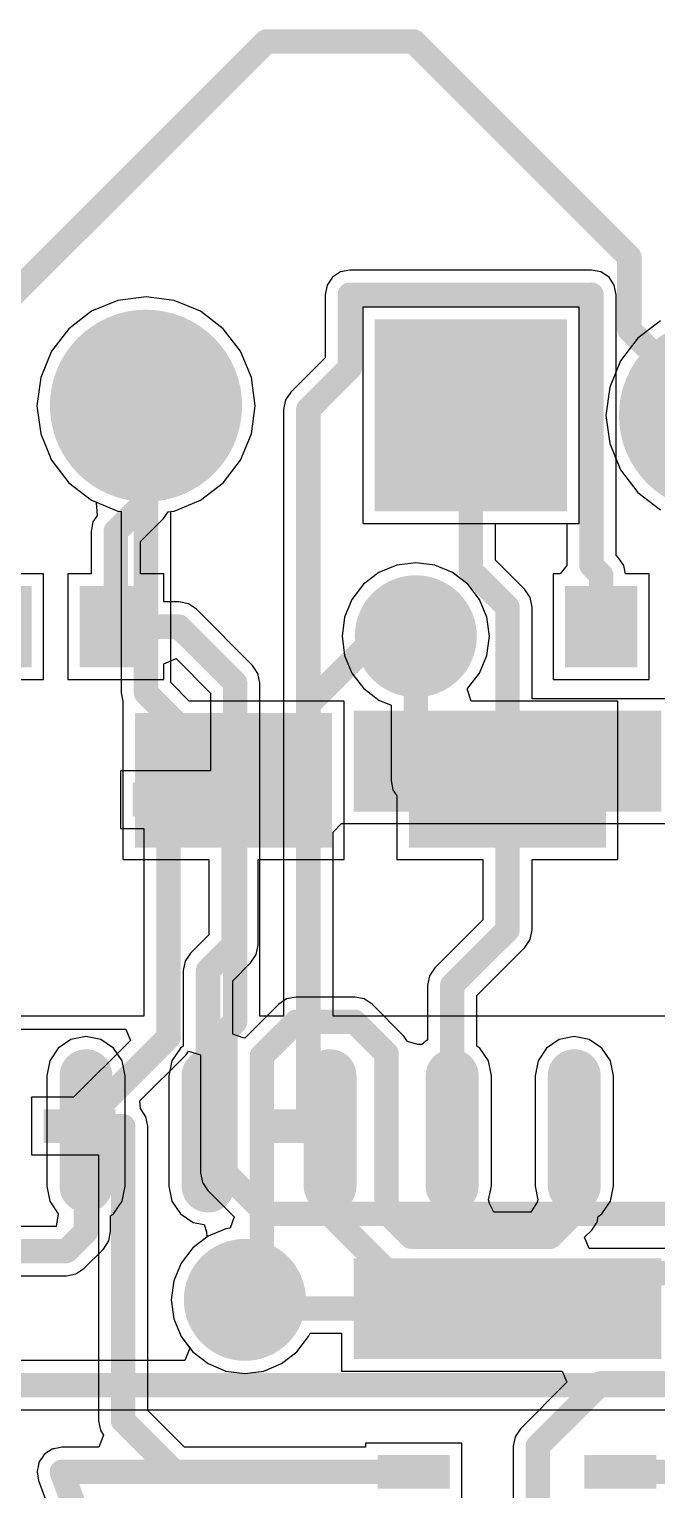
# Model space of a CAD drawing. Header units: millimetres. Extents: x 60.7 to 156.1, y 68.6 to 164.1.
# Drawn here: x 104.51 to 111.04, y 140.57 to 155.77 of the extents above; entities that cross this region are included whole.
import ezdxf

# ---------------------------------------------------------------- set-up
doc = ezdxf.new("R2010")
doc.units = ezdxf.units.MM
for name, color, linetype in [('BottomLayer', 5, 'Continuous'), ('PadHoleLayer', 156, 'Continuous'), ('TopLayer', 1, 'Continuous'), ('ViaHoleLayer', 16, 'Continuous')]:
    doc.layers.add(name, color=color, linetype=linetype)

# ---------------------------------------------------------------- blocks, each defined once
blk = doc.blocks.new('SOIC28_3')
at = {"layer": 'TopLayer', "const_width": 0.55}
for points in [[(-5.225, 8.255), (-4.075, 8.255)], [(4.075, 8.255), (5.225, 8.255)], [(-5.225, 6.985), (-4.075, 6.985)], [(4.075, 6.985), (5.225, 6.985)], [(-5.225, 5.715), (-4.075, 5.715)], [(4.075, 5.715), (5.225, 5.715)], [(-5.225, 4.445), (-4.075, 4.445)], [(4.075, 4.445), (5.225, 4.445)], [(-5.225, 3.175), (-4.075, 3.175)], [(4.075, 3.175), (5.225, 3.175)], [(-5.225, 1.905), (-4.075, 1.905)], [(4.075, 1.905), (5.225, 1.905)], [(-5.225, 0.635), (-4.075, 0.635)], [(4.075, 0.635), (5.225, 0.635)], [(-5.225, -0.635), (-4.075, -0.635)], [(4.075, -0.635), (5.225, -0.635)], [(-5.225, -1.905), (-4.075, -1.905)], [(4.075, -1.905), (5.225, -1.905)], [(-5.225, -3.175), (-4.075, -3.175)], [(4.075, -3.175), (5.225, -3.175)], [(-5.225, -4.445), (-4.075, -4.445)], [(4.075, -4.445), (5.225, -4.445)], [(-5.225, -5.715), (-4.075, -5.715)], [(4.075, -5.715), (5.225, -5.715)], [(-5.225, -6.985), (-4.075, -6.985)], [(4.075, -6.985), (5.225, -6.985)], [(-5.225, -8.255), (-4.075, -8.255)], [(4.075, -8.255), (5.225, -8.255)]]:
    blk.add_lwpolyline(points, dxfattribs=at)
at = {"layer": 'TopLayer', "const_width": 0.275}
for points in [[(-5.362, 8.255, 1), (-5.087, 8.255, 1)], [(-4.212, 8.255, 1), (-3.937, 8.255, 1)], [(3.938, 8.255, 1), (4.213, 8.255, 1)], [(5.088, 8.255, 1), (5.363, 8.255, 1)], [(-5.362, 6.985, 1), (-5.087, 6.985, 1)], [(-4.212, 6.985, 1), (-3.937, 6.985, 1)], [(3.938, 6.985, 1), (4.213, 6.985, 1)], [(5.088, 6.985, 1), (5.363, 6.985, 1)], [(-5.362, 5.715, 1), (-5.087, 5.715, 1)], [(-4.212, 5.715, 1), (-3.937, 5.715, 1)], [(3.938, 5.715, 1), (4.213, 5.715, 1)], [(5.088, 5.715, 1), (5.363, 5.715, 1)], [(-5.362, 4.445, 1), (-5.087, 4.445, 1)], [(-4.212, 4.445, 1), (-3.937, 4.445, 1)], [(3.938, 4.445, 1), (4.213, 4.445, 1)], [(5.088, 4.445, 1), (5.363, 4.445, 1)], [(-5.362, 3.175, 1), (-5.087, 3.175, 1)], [(-4.212, 3.175, 1), (-3.937, 3.175, 1)], [(3.938, 3.175, 1), (4.213, 3.175, 1)], [(5.088, 3.175, 1), (5.363, 3.175, 1)], [(-5.362, 1.905, 1), (-5.087, 1.905, 1)], [(-4.212, 1.905, 1), (-3.937, 1.905, 1)], [(3.938, 1.905, 1), (4.213, 1.905, 1)], [(5.088, 1.905, 1), (5.363, 1.905, 1)], [(-5.362, 0.635, 1), (-5.087, 0.635, 1)], [(-4.212, 0.635, 1), (-3.937, 0.635, 1)], [(3.938, 0.635, 1), (4.213, 0.635, 1)], [(5.088, 0.635, 1), (5.363, 0.635, 1)], [(-5.362, -0.635, 1), (-5.087, -0.635, 1)], [(-4.212, -0.635, 1), (-3.937, -0.635, 1)], [(3.938, -0.635, 1), (4.213, -0.635, 1)], [(5.088, -0.635, 1), (5.363, -0.635, 1)], [(-5.362, -1.905, 1), (-5.087, -1.905, 1)], [(-4.212, -1.905, 1), (-3.937, -1.905, 1)], [(3.938, -1.905, 1), (4.213, -1.905, 1)], [(5.088, -1.905, 1), (5.363, -1.905, 1)], [(-5.362, -3.175, 1), (-5.087, -3.175, 1)], [(-4.212, -3.175, 1), (-3.937, -3.175, 1)], [(3.938, -3.175, 1), (4.213, -3.175, 1)], [(5.088, -3.175, 1), (5.363, -3.175, 1)], [(-5.362, -4.445, 1), (-5.087, -4.445, 1)], [(-4.212, -4.445, 1), (-3.937, -4.445, 1)], [(3.938, -4.445, 1), (4.213, -4.445, 1)], [(5.088, -4.445, 1), (5.363, -4.445, 1)], [(-5.362, -5.715, 1), (-5.087, -5.715, 1)], [(-4.212, -5.715, 1), (-3.937, -5.715, 1)], [(3.938, -5.715, 1), (4.213, -5.715, 1)], [(5.088, -5.715, 1), (5.363, -5.715, 1)], [(-5.362, -6.985, 1), (-5.087, -6.985, 1)], [(-4.212, -6.985, 1), (-3.937, -6.985, 1)], [(3.938, -6.985, 1), (4.213, -6.985, 1)], [(5.088, -6.985, 1), (5.363, -6.985, 1)], [(-5.362, -8.255, 1), (-5.087, -8.255, 1)], [(-4.212, -8.255, 1), (-3.937, -8.255, 1)], [(3.938, -8.255, 1), (4.213, -8.255, 1)], [(5.088, -8.255, 1), (5.363, -8.255, 1)]]:
    blk.add_lwpolyline(points, format="xyb", close=True, dxfattribs=at)
blk = doc.blocks.new('RES2512_B_24')
at = {"layer": 'BottomLayer'}
for points in [[(-3.375, 1.6), (-3.375, -1.6), (-2.325, 1.6), (-2.325, -1.6)], [(2.325, 1.6), (2.325, -1.6), (3.375, 1.6), (3.375, -1.6)]]:
    blk.add_solid(points, dxfattribs=at)
blk = doc.blocks.new('SOD323_B_30')
at = {"layer": 'BottomLayer'}
for points in [[(-1.45, 0.175), (-1.45, -0.175), (-0.7, 0.175), (-0.7, -0.175)], [(0.7, 0.175), (0.7, -0.175), (1.45, 0.175), (1.45, -0.175)]]:
    blk.add_solid(points, dxfattribs=at)
blk = doc.blocks.new('SOD323_B_31')
at = {"layer": 'BottomLayer'}
for points in [[(-1.45, 0.175), (-1.45, -0.175), (-0.7, 0.175), (-0.7, -0.175)], [(0.7, 0.175), (0.7, -0.175), (1.45, 0.175), (1.45, -0.175)]]:
    blk.add_solid(points, dxfattribs=at)
blk = doc.blocks.new('SOD323_B_32')
at = {"layer": 'BottomLayer'}
for points in [[(-1.45, 0.175), (-1.45, -0.175), (-0.7, 0.175), (-0.7, -0.175)], [(0.7, 0.175), (0.7, -0.175), (1.45, 0.175), (1.45, -0.175)]]:
    blk.add_solid(points, dxfattribs=at)
blk = doc.blocks.new('TO_220_33')
at = {"layer": 'BottomLayer', "const_width": 1}
for points in [[(-0.5, 0, 1), (0.5, 0, 1)], [(2.04, 0, 1), (3.04, 0, 1)]]:
    blk.add_lwpolyline(points, format="xyb", close=True, dxfattribs=at)
at = {"layer": 'BottomLayer'}
blk.add_solid([(-3.54, -1), (-1.54, -1), (-3.54, 1), (-1.54, 1)], dxfattribs=at)
at = {"layer": 'PadHoleLayer', "const_width": 0.75}
for points in [[(-2.915, 0, 1), (-2.165, 0, 1)], [(-0.375, 0, 1), (0.375, 0, 1)], [(2.165, 0, 1), (2.915, 0, 1)]]:
    blk.add_lwpolyline(points, format="xyb", close=True, dxfattribs=at)
at = {"layer": 'TopLayer', "const_width": 1}
for points in [[(-0.5, 0, 1), (0.5, 0, 1)], [(2.04, 0, 1), (3.04, 0, 1)]]:
    blk.add_lwpolyline(points, format="xyb", close=True, dxfattribs=at)
at = {"layer": 'TopLayer'}
blk.add_solid([(-3.54, -1), (-1.54, -1), (-3.54, 1), (-1.54, 1)], dxfattribs=at)
blk = doc.blocks.new('TO_220_35')
at = {"layer": 'BottomLayer', "const_width": 1}
for points in [[(-0.5, 0, 1), (0.5, 0, 1)], [(2.04, 0, 1), (3.04, 0, 1)]]:
    blk.add_lwpolyline(points, format="xyb", close=True, dxfattribs=at)
at = {"layer": 'BottomLayer'}
blk.add_solid([(-3.54, -1), (-1.54, -1), (-3.54, 1), (-1.54, 1)], dxfattribs=at)
at = {"layer": 'PadHoleLayer', "const_width": 0.75}
for points in [[(-2.915, 0, 1), (-2.165, 0, 1)], [(-0.375, 0, 1), (0.375, 0, 1)], [(2.165, 0, 1), (2.915, 0, 1)]]:
    blk.add_lwpolyline(points, format="xyb", close=True, dxfattribs=at)
at = {"layer": 'TopLayer', "const_width": 1}
for points in [[(-0.5, 0, 1), (0.5, 0, 1)], [(2.04, 0, 1), (3.04, 0, 1)]]:
    blk.add_lwpolyline(points, format="xyb", close=True, dxfattribs=at)
at = {"layer": 'TopLayer'}
blk.add_solid([(-3.54, -1), (-1.54, -1), (-3.54, 1), (-1.54, 1)], dxfattribs=at)
blk = doc.blocks.new('CAP0603_B_64')
at = {"layer": 'BottomLayer'}
for points in [[(-1, 0.425), (-1, -0.425), (-0.25, 0.425), (-0.25, -0.425)], [(0.25, 0.425), (0.25, -0.425), (1, 0.425), (1, -0.425)]]:
    blk.add_solid(points, dxfattribs=at)
blk = doc.blocks.new('CAP0603_B_65')
at = {"layer": 'BottomLayer'}
for points in [[(-1, 0.425), (-1, -0.425), (-0.25, 0.425), (-0.25, -0.425)], [(0.25, 0.425), (0.25, -0.425), (1, 0.425), (1, -0.425)]]:
    blk.add_solid(points, dxfattribs=at)
blk = doc.blocks.new('CAPD4_67')
at = {"layer": 'TopLayer'}
for points in [[(-0.625, -0.7), (-0.625, 0.7), (-2.675, -0.7), (-2.675, 0.7)], [(2.675, -0.7), (2.675, 0.7), (0.625, -0.7), (0.625, 0.7)]]:
    blk.add_solid(points, dxfattribs=at)
blk = doc.blocks.new('CAPD4_68')
at = {"layer": 'TopLayer'}
for points in [[(-0.625, -0.7), (-0.625, 0.7), (-2.675, -0.7), (-2.675, 0.7)], [(2.675, -0.7), (2.675, 0.7), (0.625, -0.7), (0.625, 0.7)]]:
    blk.add_solid(points, dxfattribs=at)

msp = doc.modelspace()

# ---------------------------------------------------------------- linework, layer by layer
at = {"layer": 'BottomLayer'}
for p, q in [((107.667, 153.191), (107.611, 153.108)), ((107.75, 153.247), (107.667, 153.191)), ((107.848, 153.267), (107.75, 153.247)), ((110.363, 153.267), (107.848, 153.267)), ((110.461, 153.247), (110.363, 153.267)), ((110.545, 153.191), (110.461, 153.247)), ((110.6, 153.108), (110.545, 153.191)), ((105.728, 152.989), (105.434, 152.95)), ((106.022, 152.95), (105.728, 152.989)), ((107.611, 153.108), (107.591, 153.01)), ((107.591, 153.01), (107.591, 152.354)), ((110.62, 153.01), (110.6, 153.108)), ((110.62, 150.297), (110.62, 153.01)), ((105.161, 152.837), (104.926, 152.656)), ((105.434, 152.95), (105.161, 152.837)), ((106.295, 152.837), (106.022, 152.95)), ((106.53, 152.656), (106.295, 152.837)), ((104.926, 152.656), (104.745, 152.421)), ((106.711, 152.421), (106.53, 152.656)), ((104.745, 152.421), (104.632, 152.148)), ((106.824, 152.148), (106.711, 152.421)), ((107.591, 152.354), (107.235, 151.997)), ((104.632, 152.148), (104.593, 151.854)), ((106.863, 151.854), (106.824, 152.148)), ((107.179, 151.914), (107.16, 151.816)), ((107.235, 151.997), (107.179, 151.914)), ((104.593, 151.854), (104.632, 151.56)), ((106.824, 151.56), (106.863, 151.854)), ((107.16, 151.816), (107.16, 148.742)), ((104.632, 151.56), (104.745, 151.287)), ((106.711, 151.287), (106.824, 151.56)), ((104.745, 151.287), (104.926, 151.052)), ((106.53, 151.052), (106.711, 151.287)), ((104.926, 151.052), (105.161, 150.871)), ((106.295, 150.871), (106.53, 151.052)), ((105.161, 150.871), (105.207, 150.852)), ((105.207, 150.852), (105.209, 150.842)), ((106.022, 150.758), (106.295, 150.871)), ((105.219, 150.71), (105.176, 150.644)), ((105.209, 150.842), (105.219, 150.71)), ((105.91, 150.679), (105.957, 150.749)), ((105.957, 150.749), (106.022, 150.758)), ((105.176, 150.644), (105.156, 150.546)), ((105.156, 150.546), (105.156, 150.104)), ((105.67, 150.439), (105.91, 150.679)), ((109.365, 150.245), (109.365, 150.629)), ((109.365, 150.629), (110.106, 150.629)), ((110.106, 150.629), (110.106, 150.19)), ((105.67, 150.104), (105.67, 150.439)), ((109.67, 149.94), (109.365, 150.245)), ((110.645, 150.272), (110.62, 150.297)), ((110.7, 150.189), (110.645, 150.272)), ((104.663, 150.104), (103.663, 150.104)), ((104.663, 149.004), (104.663, 150.104)), ((105.156, 150.104), (104.913, 150.104)), ((104.913, 150.104), (104.913, 149.004)), ((105.913, 150.104), (105.67, 150.104)), ((105.913, 149.811), (105.913, 150.104)), ((110.035, 150.104), (109.963, 150.104)), ((109.963, 150.104), (109.963, 149.004)), ((110.106, 150.19), (110.035, 150.104)), ((110.717, 150.104), (110.7, 150.189)), ((110.963, 150.104), (110.717, 150.104)), ((110.963, 149.004), (110.963, 150.104)), ((109.725, 149.857), (109.67, 149.94)), ((106.07, 149.811), (105.913, 149.811)), ((106.169, 149.791), (106.07, 149.811)), ((106.252, 149.736), (106.169, 149.791)), ((109.745, 149.758), (109.725, 149.857)), ((106.836, 149.151), (106.252, 149.736)), ((109.745, 148.804), (109.745, 149.758)), ((105.913, 149.168), (106.04, 149.221)), ((106.04, 149.221), (106.398, 148.863)), ((105.913, 149.004), (105.913, 149.168)), ((106.892, 149.068), (106.836, 149.151)), ((106.912, 148.97), (106.892, 149.068)), ((104.42, 149.004), (104.663, 149.004)), ((104.913, 149.004), (105.913, 149.004)), ((106.912, 145.5), (106.912, 148.97)), ((109.963, 149.004), (110.963, 149.004)), ((106.398, 148.863), (106.398, 148.054)), ((107.16, 148.742), (107.16, 145.5)), ((111.213, 148.804), (109.745, 148.804)), ((106.398, 148.054), (105.463, 148.054)), ((105.463, 148.054), (105.463, 147.454)), ((107.674, 147.414), (107.763, 147.504)), ((107.763, 147.504), (111.213, 147.504)), ((105.463, 147.454), (105.706, 147.454)), ((105.706, 147.454), (105.706, 145.5)), ((107.674, 145.5), (107.674, 147.414)), ((105.706, 145.5), (70.752, 145.5)), ((107.16, 145.5), (106.912, 145.5)), ((113.031, 145.5), (107.674, 145.5)), ((70.752, 145.365), (105.519, 145.365)), ((105.568, 145.247), (104.975, 144.654)), ((105.519, 145.365), (105.568, 145.247)), ((105.664, 144.616), (106.145, 145.097)), ((106.145, 145.097), (106.169, 145.134)), ((106.169, 145.134), (106.296, 145.095)), ((106.296, 145.095), (106.296, 143.866)), ((104.975, 144.654), (104.538, 144.654)), ((104.538, 144.654), (104.538, 144.054)), ((105.672, 144.536), (105.664, 144.616)), ((105.727, 144.452), (105.672, 144.536)), ((105.747, 144.354), (105.727, 144.452)), ((105.747, 141.393), (105.747, 144.354)), ((104.538, 144.054), (105.233, 144.054)), ((105.233, 144.054), (105.233, 141.287)), ((106.296, 143.866), (106.316, 143.767)), ((106.316, 143.767), (106.371, 143.684)), ((106.371, 143.684), (106.644, 143.411)), ((106.644, 143.411), (106.603, 143.291)), ((106.558, 143.285), (106.373, 143.209)), ((106.603, 143.291), (106.558, 143.285)), ((106.373, 143.209), (106.214, 143.087)), ((106.214, 143.087), (106.092, 142.928)), ((106.092, 142.928), (106.016, 142.743)), ((106.016, 142.743), (105.99, 142.545)), ((105.99, 142.545), (106.016, 142.346)), ((106.016, 142.346), (106.092, 142.162)), ((107.42, 142.162), (107.435, 142.197)), ((107.435, 142.197), (107.763, 142.197)), ((107.763, 142.197), (107.763, 141.804)), ((106.092, 142.162), (106.214, 142.003)), ((107.298, 142.003), (107.42, 142.162)), ((106.214, 142.003), (106.373, 141.881)), ((106.373, 141.881), (106.558, 141.804)), ((106.955, 141.804), (107.139, 141.881)), ((107.139, 141.881), (107.298, 142.003)), ((106.558, 141.804), (106.756, 141.778)), ((106.756, 141.778), (106.955, 141.804)), ((107.763, 141.804), (110.058, 141.804)), ((110.058, 141.804), (110.107, 141.687)), ((110.107, 141.687), (109.623, 141.202)), ((105.233, 141.287), (105.253, 141.189)), ((106.129, 141.011), (105.747, 141.393)), ((105.286, 141.138), (105.238, 141.011)), ((105.253, 141.189), (105.286, 141.138)), ((109.567, 141.119), (109.547, 141.021)), ((109.623, 141.202), (109.567, 141.119)), ((104.715, 140.966), (104.676, 140.942)), ((104.753, 140.991), (104.715, 140.966)), ((104.758, 140.992), (104.753, 140.991)), ((104.762, 140.995), (104.758, 140.992)), ((104.807, 141.002), (104.762, 140.995)), ((104.851, 141.011), (104.807, 141.002)), ((105.238, 141.011), (104.851, 141.011)), ((108.013, 141.011), (106.129, 141.011)), ((109.013, 141.054), (108.013, 141.054)), ((108.013, 141.054), (108.013, 141.011)), ((109.013, 140.454), (109.013, 141.054)), ((109.547, 141.021), (109.547, 139.395)), ((104.614, 140.852), (104.605, 140.808)), ((104.617, 140.856), (104.614, 140.852)), ((104.618, 140.861), (104.617, 140.856)), ((104.644, 140.898), (104.618, 140.861)), ((104.67, 140.936), (104.644, 140.898)), ((104.674, 140.938), (104.67, 140.936)), ((104.676, 140.942), (104.674, 140.938)), ((104.605, 140.808), (104.594, 140.764)), ((104.594, 140.764), (104.595, 140.759)), ((104.595, 140.759), (104.594, 140.754)), ((104.594, 140.754), (104.603, 140.709)), ((104.603, 140.709), (104.61, 140.665)), ((104.61, 140.665), (105.509, 138.243))]:
    msp.add_line(p, q, dxfattribs=at)
at = {"layer": 'BottomLayer', "const_width": 0.254}
for points in [[(103.188, 151.854), (106.981, 155.647)], [(106.981, 155.647), (108.511, 155.647)], [(108.511, 155.647), (110.756, 153.402)], [(110.756, 152.646), (110.756, 153.402)], [(107.848, 153.01), (110.363, 153.01)], [(107.848, 152.248), (107.848, 153.01)], [(110.363, 150.19), (110.363, 153.01)], [(110.756, 152.646), (111.648, 151.754)], [(107.417, 151.816), (107.848, 152.248)], [(105.728, 150.861), (105.728, 151.854)], [(107.417, 148.742), (107.417, 151.816)], [(109.108, 150.138), (109.108, 151.754)], [(105.413, 150.546), (105.728, 150.861)], [(105.413, 149.554), (105.413, 150.546)], [(109.108, 150.138), (109.488, 149.758)], [(110.363, 150.19), (110.463, 150.09)], [(110.463, 149.554), (110.463, 150.09)], [(109.488, 148.154), (109.488, 149.758)], [(105.413, 149.554), (106.07, 149.554)], [(106.07, 149.554), (106.655, 148.97)], [(107.417, 148.742), (108.128, 149.454)], [(108.128, 149.454), (108.534, 149.454)], [(106.655, 145.44), (106.655, 148.97)], [(107.417, 144.354), (107.417, 148.742)], [(105.963, 145.279), (105.963, 147.754)], [(106.553, 145.339), (106.655, 145.44)], [(105.038, 144.354), (105.963, 145.279)], [(106.553, 143.866), (106.553, 145.339)], [(105.038, 144.354), (105.49, 144.354)], [(105.49, 141.287), (105.49, 144.354)], [(107.188, 144.354), (107.417, 144.354)], [(106.553, 143.866), (106.979, 143.44)], [(106.979, 143.44), (111.34, 143.44)], [(106.756, 142.545), (106.847, 142.454)], [(106.847, 142.454), (109.488, 142.454)], [(109.804, 141.021), (110.46, 141.677)], [(110.46, 141.677), (111.34, 141.677)], [(105.49, 141.287), (106.023, 140.754)], [(109.804, 139.395), (109.804, 141.021)], [(104.851, 140.754), (106.023, 140.754)], [(104.851, 140.754), (105.81, 138.17)], [(106.023, 140.754), (108.513, 140.754)], [(110.663, 140.754), (111.354, 140.754)]]:
    msp.add_lwpolyline(points, dxfattribs=at)
at = {"layer": 'BottomLayer'}
for points, const_width in [([(106.918, 155.647, 1), (107.045, 155.647, 1)], 0.127), ([(106.918, 155.647, 1), (107.045, 155.647, 1)], 0.127), ([(108.448, 155.647, 1), (108.575, 155.647, 1)], 0.127), ([(108.448, 155.647, 1), (108.575, 155.647, 1)], 0.127), ([(110.693, 153.402, 1), (110.82, 153.402, 1)], 0.127), ([(110.693, 153.402, 1), (110.82, 153.402, 1)], 0.127), ([(107.785, 153.01, 1), (107.912, 153.01, 1)], 0.127), ([(107.785, 153.01, 1), (107.912, 153.01, 1)], 0.127), ([(110.299, 153.01, 1), (110.427, 153.01, 1)], 0.127), ([(110.299, 153.01, 1), (110.427, 153.01, 1)], 0.127), ([(110.693, 152.646, 1), (110.82, 152.646, 1)], 0.127), ([(110.693, 152.646, 1), (110.82, 152.646, 1)], 0.127), ([(107.785, 152.248, 1), (107.912, 152.248, 1)], 0.127), ([(107.785, 152.248, 1), (107.912, 152.248, 1)], 0.127), ([(105.665, 151.854, 1), (105.792, 151.854, 1)], 0.127), ([(107.353, 151.816, 1), (107.48, 151.816, 1)], 0.127), ([(107.353, 151.816, 1), (107.48, 151.816, 1)], 0.127), ([(109.045, 151.754, 1), (109.172, 151.754, 1)], 0.127), ([(105.665, 150.861, 1), (105.792, 150.861, 1)], 0.127), ([(105.665, 150.861, 1), (105.792, 150.861, 1)], 0.127), ([(105.349, 150.546, 1), (105.476, 150.546, 1)], 0.127), ([(105.349, 150.546, 1), (105.476, 150.546, 1)], 0.127), ([(109.045, 150.138, 1), (109.172, 150.138, 1)], 0.127), ([(109.045, 150.138, 1), (109.172, 150.138, 1)], 0.127), ([(110.299, 150.19, 1), (110.427, 150.19, 1)], 0.127), ([(110.299, 150.19, 1), (110.427, 150.19, 1)], 0.127), ([(108.217, 149.454, 1), (108.852, 149.454, 1)], 0.635), ([(110.4, 150.09, 1), (110.527, 150.09, 1)], 0.127), ([(110.4, 150.09, 1), (110.527, 150.09, 1)], 0.127), ([(109.425, 149.758, 1), (109.552, 149.758, 1)], 0.127), ([(109.425, 149.758, 1), (109.552, 149.758, 1)], 0.127), ([(105.349, 149.554, 1), (105.476, 149.554, 1)], 0.127), ([(105.349, 149.554, 1), (105.476, 149.554, 1)], 0.127), ([(106.007, 149.554, 1), (106.134, 149.554, 1)], 0.127), ([(106.007, 149.554, 1), (106.134, 149.554, 1)], 0.127), ([(110.4, 149.554, 1), (110.527, 149.554, 1)], 0.127), ([(108.064, 149.454, 1), (108.191, 149.454, 1)], 0.127), ([(108.064, 149.454, 1), (108.191, 149.454, 1)], 0.127), ([(108.471, 149.454, 1), (108.598, 149.454, 1)], 0.127), ([(106.591, 148.97, 1), (106.718, 148.97, 1)], 0.127), ([(106.591, 148.97, 1), (106.718, 148.97, 1)], 0.127), ([(107.353, 148.742, 1), (107.48, 148.742, 1)], 0.127), ([(107.353, 148.742, 1), (107.48, 148.742, 1)], 0.127), ([(107.353, 148.742, 1), (107.48, 148.742, 1)], 0.127), ([(109.425, 148.154, 1), (109.552, 148.154, 1)], 0.127), ([(105.9, 147.754, 1), (106.027, 147.754, 1)], 0.127), ([(106.591, 145.44, 1), (106.718, 145.44, 1)], 0.127), ([(106.591, 145.44, 1), (106.718, 145.44, 1)], 0.127), ([(105.9, 145.279, 1), (106.027, 145.279, 1)], 0.127), ([(105.9, 145.279, 1), (106.027, 145.279, 1)], 0.127), ([(106.49, 145.339, 1), (106.617, 145.339, 1)], 0.127), ([(106.49, 145.339, 1), (106.617, 145.339, 1)], 0.127), ([(104.974, 144.354, 1), (105.101, 144.354, 1)], 0.127), ([(104.974, 144.354, 1), (105.101, 144.354, 1)], 0.127), ([(105.426, 144.354, 1), (105.553, 144.354, 1)], 0.127), ([(105.426, 144.354, 1), (105.553, 144.354, 1)], 0.127), ([(107.124, 144.354, 1), (107.251, 144.354, 1)], 0.127), ([(107.353, 144.354, 1), (107.48, 144.354, 1)], 0.127), ([(107.353, 144.354, 1), (107.48, 144.354, 1)], 0.127), ([(106.49, 143.866, 1), (106.617, 143.866, 1)], 0.127), ([(106.49, 143.866, 1), (106.617, 143.866, 1)], 0.127), ([(106.915, 143.44, 1), (107.042, 143.44, 1)], 0.127), ([(106.915, 143.44, 1), (107.042, 143.44, 1)], 0.127), ([(106.439, 142.545, 1), (107.074, 142.545, 1)], 0.635), ([(106.693, 142.545, 1), (106.82, 142.545, 1)], 0.127), ([(106.783, 142.454, 1), (106.91, 142.454, 1)], 0.127), ([(106.783, 142.454, 1), (106.91, 142.454, 1)], 0.127), ([(109.425, 142.454, 1), (109.552, 142.454, 1)], 0.127), ([(110.397, 141.677, 1), (110.524, 141.677, 1)], 0.127), ([(110.397, 141.677, 1), (110.524, 141.677, 1)], 0.127), ([(105.426, 141.287, 1), (105.553, 141.287, 1)], 0.127), ([(105.426, 141.287, 1), (105.553, 141.287, 1)], 0.127), ([(109.741, 141.021, 1), (109.868, 141.021, 1)], 0.127), ([(109.741, 141.021, 1), (109.868, 141.021, 1)], 0.127), ([(104.788, 140.754, 1), (104.915, 140.754, 1)], 0.127), ([(104.788, 140.754, 1), (104.915, 140.754, 1)], 0.127), ([(105.959, 140.754, 1), (106.086, 140.754, 1)], 0.127), ([(105.959, 140.754, 1), (106.086, 140.754, 1)], 0.127), ([(105.959, 140.754, 1), (106.086, 140.754, 1)], 0.127), ([(108.449, 140.754, 1), (108.576, 140.754, 1)], 0.127), ([(110.599, 140.754, 1), (110.726, 140.754, 1)], 0.127)]:
    msp.add_lwpolyline(points, format="xyb", close=True, dxfattribs=dict(at, const_width=const_width))
at = {"layer": 'TopLayer'}
for p, q in [((105.728, 152.989), (105.434, 152.95)), ((106.022, 152.95), (105.728, 152.989)), ((105.161, 152.837), (104.926, 152.656)), ((105.434, 152.95), (105.161, 152.837)), ((106.295, 152.837), (106.022, 152.95)), ((106.53, 152.656), (106.295, 152.837)), ((110.233, 152.879), (107.983, 152.879)), ((107.983, 152.879), (107.983, 150.629)), ((110.233, 150.629), (110.233, 152.879)), ((111.081, 152.737), (110.846, 152.556)), ((104.926, 152.656), (104.745, 152.421)), ((106.711, 152.421), (106.53, 152.656)), ((110.846, 152.556), (110.665, 152.321)), ((104.745, 152.421), (104.632, 152.148)), ((106.824, 152.148), (106.711, 152.421)), ((110.665, 152.321), (110.552, 152.048)), ((104.632, 152.148), (104.593, 151.854)), ((106.863, 151.854), (106.824, 152.148)), ((110.552, 152.048), (110.513, 151.754)), ((104.593, 151.854), (104.632, 151.56)), ((106.824, 151.56), (106.863, 151.854)), ((110.513, 151.754), (110.552, 151.46)), ((104.632, 151.56), (104.745, 151.287)), ((106.711, 151.287), (106.824, 151.56)), ((110.552, 151.46), (110.665, 151.187)), ((104.745, 151.287), (104.926, 151.052)), ((106.53, 151.052), (106.711, 151.287)), ((110.665, 151.187), (110.846, 150.952)), ((104.926, 151.052), (105.161, 150.871)), ((106.295, 150.871), (106.53, 151.052)), ((105.161, 150.871), (105.434, 150.758)), ((106.022, 150.758), (106.295, 150.871)), ((110.846, 150.952), (111.081, 150.771)), ((105.434, 150.758), (105.471, 150.753)), ((105.471, 150.753), (105.471, 148.864)), ((105.985, 150.753), (106.022, 150.758)), ((105.985, 148.971), (105.985, 150.753)), ((107.983, 150.629), (110.233, 150.629)), ((108.151, 150.117), (107.992, 149.996)), ((108.336, 150.194), (108.151, 150.117)), ((108.534, 150.22), (108.336, 150.194)), ((108.733, 150.194), (108.534, 150.22)), ((108.917, 150.117), (108.733, 150.194)), ((109.076, 149.996), (108.917, 150.117)), ((107.992, 149.996), (107.87, 149.837)), ((109.198, 149.837), (109.076, 149.996)), ((107.87, 149.837), (107.794, 149.652)), ((109.275, 149.652), (109.198, 149.837)), ((107.794, 149.652), (107.768, 149.454)), ((109.301, 149.454), (109.275, 149.652)), ((107.768, 149.454), (107.794, 149.255)), ((109.275, 149.255), (109.301, 149.454)), ((107.794, 149.255), (107.87, 149.07)), ((109.198, 149.07), (109.275, 149.255)), ((107.87, 149.07), (107.992, 148.912)), ((109.076, 148.912), (109.198, 149.07)), ((106.176, 148.779), (105.985, 148.971)), ((107.992, 148.912), (108.151, 148.79)), ((109.069, 148.906), (109.076, 148.912)), ((109.112, 148.779), (109.069, 148.906)), ((105.471, 148.864), (105.488, 148.779)), ((105.488, 148.779), (105.488, 147.129)), ((107.788, 148.779), (106.176, 148.779)), ((107.788, 147.129), (107.788, 148.779)), ((108.151, 148.79), (108.277, 148.737)), ((108.277, 148.737), (108.277, 147.954)), ((110.638, 148.779), (109.112, 148.779)), ((110.638, 147.129), (110.638, 148.779)), ((108.277, 147.954), (108.297, 147.856)), ((108.297, 147.856), (108.338, 147.794)), ((108.338, 147.794), (108.338, 147.129)), ((105.488, 147.129), (106.381, 147.129)), ((106.381, 147.129), (106.381, 146.345)), ((106.895, 146.239), (106.895, 147.129)), ((106.895, 147.129), (107.788, 147.129)), ((108.338, 147.129), (109.231, 147.129)), ((109.231, 147.129), (109.231, 146.503)), ((109.745, 146.396), (109.745, 147.129)), ((109.745, 147.129), (110.638, 147.129)), ((109.231, 146.503), (108.731, 146.003)), ((106.381, 146.345), (106.191, 146.155)), ((109.67, 146.215), (109.725, 146.298)), ((109.725, 146.298), (109.745, 146.396)), ((109.745, 146.396), (109.745, 146.396)), ((106.191, 146.155), (106.136, 146.072)), ((106.82, 146.057), (106.875, 146.14)), ((106.875, 146.14), (106.895, 146.239)), ((109.17, 145.715), (109.67, 146.215)), ((106.136, 146.072), (106.116, 145.974)), ((106.63, 145.867), (106.82, 146.057)), ((108.731, 146.003), (108.676, 145.92)), ((106.116, 145.974), (106.116, 145.188)), ((106.63, 145.312), (106.63, 145.867)), ((108.676, 145.92), (108.656, 145.821)), ((107.191, 145.678), (107.108, 145.622)), ((107.29, 145.697), (107.191, 145.678)), ((107.899, 145.697), (107.29, 145.697)), ((107.998, 145.678), (107.899, 145.697)), ((108.081, 145.622), (107.998, 145.678)), ((108.656, 145.821), (108.656, 145.254)), ((109.17, 145.188), (109.17, 145.715)), ((107.108, 145.622), (106.757, 145.271)), ((108.411, 145.292), (108.081, 145.622)), ((104.947, 145.256), (104.815, 145.167)), ((105.103, 145.287), (104.947, 145.256)), ((105.259, 145.256), (105.103, 145.287)), ((105.391, 145.167), (105.259, 145.256)), ((106.737, 145.272), (106.63, 145.312)), ((106.757, 145.271), (106.737, 145.272)), ((108.45, 145.234), (108.411, 145.292)), ((108.557, 145.205), (108.45, 145.234)), ((108.656, 145.254), (108.597, 145.204)), ((110.027, 145.256), (109.895, 145.167)), ((110.183, 145.287), (110.027, 145.256)), ((110.339, 145.256), (110.183, 145.287)), ((110.471, 145.167), (110.339, 145.256)), ((104.815, 145.167), (104.726, 145.035)), ((105.48, 145.035), (105.391, 145.167)), ((106.085, 145.167), (105.996, 145.035)), ((106.116, 145.188), (106.085, 145.167)), ((108.597, 145.204), (108.557, 145.205)), ((109.201, 145.167), (109.17, 145.188)), ((109.29, 145.035), (109.201, 145.167)), ((109.895, 145.167), (109.806, 145.035)), ((110.56, 145.035), (110.471, 145.167)), ((104.726, 145.035), (104.695, 144.879)), ((105.511, 144.879), (105.48, 145.035)), ((105.996, 145.035), (105.965, 144.879)), ((109.321, 144.879), (109.29, 145.035)), ((109.806, 145.035), (109.775, 144.879)), ((110.591, 144.879), (110.56, 145.035)), ((104.695, 144.879), (104.695, 143.729)), ((105.511, 143.729), (105.511, 144.879)), ((105.965, 144.879), (105.965, 143.729)), ((109.321, 143.729), (109.321, 144.879)), ((109.775, 144.879), (109.775, 143.729)), ((110.591, 143.729), (110.591, 144.879)), ((104.695, 143.729), (104.726, 143.573)), ((105.48, 143.573), (105.511, 143.729)), ((105.965, 143.729), (105.996, 143.573)), ((109.292, 143.586), (109.321, 143.729)), ((109.775, 143.729), (109.804, 143.586)), ((110.56, 143.573), (110.591, 143.729)), ((104.726, 143.573), (104.815, 143.441)), ((105.391, 143.441), (105.48, 143.573)), ((105.996, 143.573), (106.085, 143.441)), ((109.3, 143.55), (109.292, 143.586)), ((109.348, 143.459), (109.3, 143.55)), ((109.799, 143.562), (109.73, 143.459)), ((109.804, 143.586), (109.799, 143.562)), ((110.471, 143.441), (110.56, 143.573)), ((104.815, 143.441), (104.794, 143.31)), ((105.36, 143.42), (105.391, 143.441)), ((105.36, 143.256), (105.36, 143.42)), ((106.085, 143.441), (106.217, 143.352)), ((109.73, 143.459), (109.348, 143.459)), ((110.42, 143.355), (110.432, 143.414)), ((110.432, 143.414), (110.471, 143.441)), ((104.793, 143.31), (104.154, 143.31)), ((104.794, 143.31), (104.793, 143.31)), ((105.34, 143.158), (105.36, 143.256)), ((106.217, 143.352), (106.332, 143.329)), ((106.332, 143.329), (106.357, 143.255)), ((106.357, 143.255), (106.36, 143.199)), ((110.29, 143.197), (110.365, 143.272)), ((110.365, 143.272), (110.42, 143.355)), ((105.285, 143.074), (105.34, 143.158)), ((106.36, 143.199), (106.214, 143.087)), ((110.338, 143.08), (110.29, 143.197)), ((105.081, 142.871), (105.285, 143.074)), ((106.214, 143.087), (106.092, 142.928)), ((112.06, 143.08), (110.338, 143.08)), ((103.474, 142.796), (104.9, 142.796)), ((104.9, 142.796), (104.998, 142.815)), ((104.998, 142.815), (105.081, 142.871)), ((106.092, 142.928), (106.016, 142.743)), ((106.016, 142.743), (105.99, 142.545)), ((105.99, 142.545), (106.016, 142.346)), ((106.016, 142.346), (106.092, 142.162)), ((106.092, 142.162), (106.184, 142.042)), ((106.184, 142.042), (106.132, 141.915)), ((106.132, 141.915), (90.655, 141.915)), ((90.549, 141.401), (112.005, 141.401))]:
    msp.add_line(p, q, dxfattribs=at)
at = {"layer": 'TopLayer', "const_width": 0.254}
for points in [[(105.728, 148.864), (105.728, 151.854)], [(108.534, 147.954), (108.534, 149.454)], [(105.728, 148.864), (106.638, 147.954)], [(106.638, 146.239), (106.638, 147.954)], [(108.534, 147.954), (109.488, 147.954)], [(109.488, 146.396), (109.488, 147.954)], [(108.913, 145.821), (109.488, 146.396)], [(106.373, 145.974), (106.638, 146.239)], [(106.373, 144.304), (106.373, 145.974)], [(108.913, 144.304), (108.913, 145.821)], [(106.934, 145.085), (107.29, 145.44)], [(107.29, 145.44), (107.899, 145.44)], [(107.899, 145.44), (108.229, 145.11)], [(108.229, 143.459), (108.229, 145.11)], [(106.934, 142.723), (106.934, 145.085)], [(105.103, 143.256), (105.103, 144.304)], [(107.643, 143.436), (107.643, 144.304)], [(110.183, 143.454), (110.183, 144.304)], [(107.643, 143.436), (108.256, 142.823)], [(108.229, 143.459), (108.487, 143.202)], [(109.931, 143.202), (110.183, 143.454)], [(104.9, 143.053), (105.103, 143.256)], [(108.487, 143.202), (109.931, 143.202)], [(102.758, 143.053), (104.9, 143.053)], [(108.256, 142.823), (112.166, 142.823)], [(106.756, 142.545), (106.934, 142.723)], [(90.549, 141.658), (112.111, 141.658)]]:
    msp.add_lwpolyline(points, dxfattribs=at)
at = {"layer": 'TopLayer'}
for points, const_width in [([(105.665, 151.854, 1), (105.792, 151.854, 1)], 0.127), ([(108.217, 149.454, 1), (108.852, 149.454, 1)], 0.635), ([(108.471, 149.454, 1), (108.598, 149.454, 1)], 0.127), ([(105.665, 148.864, 1), (105.792, 148.864, 1)], 0.127), ([(105.665, 148.864, 1), (105.792, 148.864, 1)], 0.127), ([(106.575, 147.954, 1), (106.702, 147.954, 1)], 0.127), ([(106.575, 147.954, 1), (106.702, 147.954, 1)], 0.127), ([(108.471, 147.954, 1), (108.598, 147.954, 1)], 0.127), ([(108.471, 147.954, 1), (108.598, 147.954, 1)], 0.127), ([(109.425, 147.954, 1), (109.552, 147.954, 1)], 0.127), ([(109.425, 147.954, 1), (109.552, 147.954, 1)], 0.127), ([(109.425, 146.396, 1), (109.552, 146.396, 1)], 0.127), ([(109.425, 146.396, 1), (109.552, 146.396, 1)], 0.127), ([(106.575, 146.239, 1), (106.702, 146.239, 1)], 0.127), ([(106.575, 146.239, 1), (106.702, 146.239, 1)], 0.127), ([(106.31, 145.974, 1), (106.437, 145.974, 1)], 0.127), ([(106.31, 145.974, 1), (106.437, 145.974, 1)], 0.127), ([(108.85, 145.821, 1), (108.977, 145.821, 1)], 0.127), ([(108.85, 145.821, 1), (108.977, 145.821, 1)], 0.127), ([(107.226, 145.44, 1), (107.353, 145.44, 1)], 0.127), ([(107.226, 145.44, 1), (107.353, 145.44, 1)], 0.127), ([(107.836, 145.44, 1), (107.963, 145.44, 1)], 0.127), ([(107.836, 145.44, 1), (107.963, 145.44, 1)], 0.127), ([(108.166, 145.11, 1), (108.293, 145.11, 1)], 0.127), ([(108.166, 145.11, 1), (108.293, 145.11, 1)], 0.127), ([(106.871, 145.085, 1), (106.998, 145.085, 1)], 0.127), ([(106.871, 145.085, 1), (106.998, 145.085, 1)], 0.127), ([(105.04, 144.304, 1), (105.167, 144.304, 1)], 0.127), ([(106.31, 144.304, 1), (106.437, 144.304, 1)], 0.127), ([(107.58, 144.304, 1), (107.707, 144.304, 1)], 0.127), ([(108.85, 144.304, 1), (108.977, 144.304, 1)], 0.127), ([(110.12, 144.304, 1), (110.247, 144.304, 1)], 0.127), ([(107.58, 143.436, 1), (107.707, 143.436, 1)], 0.127), ([(107.58, 143.436, 1), (107.707, 143.436, 1)], 0.127), ([(108.166, 143.459, 1), (108.293, 143.459, 1)], 0.127), ([(108.166, 143.459, 1), (108.293, 143.459, 1)], 0.127), ([(110.12, 143.454, 1), (110.247, 143.454, 1)], 0.127), ([(110.12, 143.454, 1), (110.247, 143.454, 1)], 0.127), ([(105.04, 143.256, 1), (105.167, 143.256, 1)], 0.127), ([(105.04, 143.256, 1), (105.167, 143.256, 1)], 0.127), ([(108.423, 143.202, 1), (108.55, 143.202, 1)], 0.127), ([(108.423, 143.202, 1), (108.55, 143.202, 1)], 0.127), ([(109.868, 143.202, 1), (109.995, 143.202, 1)], 0.127), ([(109.868, 143.202, 1), (109.995, 143.202, 1)], 0.127), ([(104.836, 143.053, 1), (104.963, 143.053, 1)], 0.127), ([(104.836, 143.053, 1), (104.963, 143.053, 1)], 0.127), ([(106.439, 142.545, 1), (107.074, 142.545, 1)], 0.635), ([(108.193, 142.823, 1), (108.32, 142.823, 1)], 0.127), ([(108.193, 142.823, 1), (108.32, 142.823, 1)], 0.127), ([(106.871, 142.723, 1), (106.998, 142.723, 1)], 0.127), ([(106.871, 142.723, 1), (106.998, 142.723, 1)], 0.127), ([(106.693, 142.545, 1), (106.82, 142.545, 1)], 0.127)]:
    msp.add_lwpolyline(points, format="xyb", close=True, dxfattribs=dict(at, const_width=const_width))
at = {"layer": 'ViaHoleLayer', "const_width": 0.356}
for points in [[(108.356, 149.454, 1), (108.712, 149.454, 1)], [(106.578, 142.545, 1), (106.934, 142.545, 1)]]:
    msp.add_lwpolyline(points, format="xyb", close=True, dxfattribs=at)

# ---------------------------------------------------------------- block references
for name, p, rotation in [('TO_220_33', (103.188, 151.854), 360), ('TO_220_35', (111.648, 151.754), 360), ('CAP0603_B_64', (104.788, 149.554), 360), ('CAP0603_B_65', (111.088, 149.554), 360), ('RES2512_B_24', (109.488, 145.304), 90), ('SOD323_B_32', (104.888, 147.754), 180), ('SOIC28_3', (112.088, 139.654), 90), ('SOD323_B_31', (106.113, 144.354), 360), ('SOD323_B_30', (109.588, 140.754), 360)]:
    msp.add_blockref(name, p, dxfattribs=dict(rotation=rotation))
for name, p in [('CAPD4_67', (104.988, 147.954)), ('CAPD4_68', (111.138, 147.954))]:
    msp.add_blockref(name, p)

doc.saveas('drawing.dxf')
